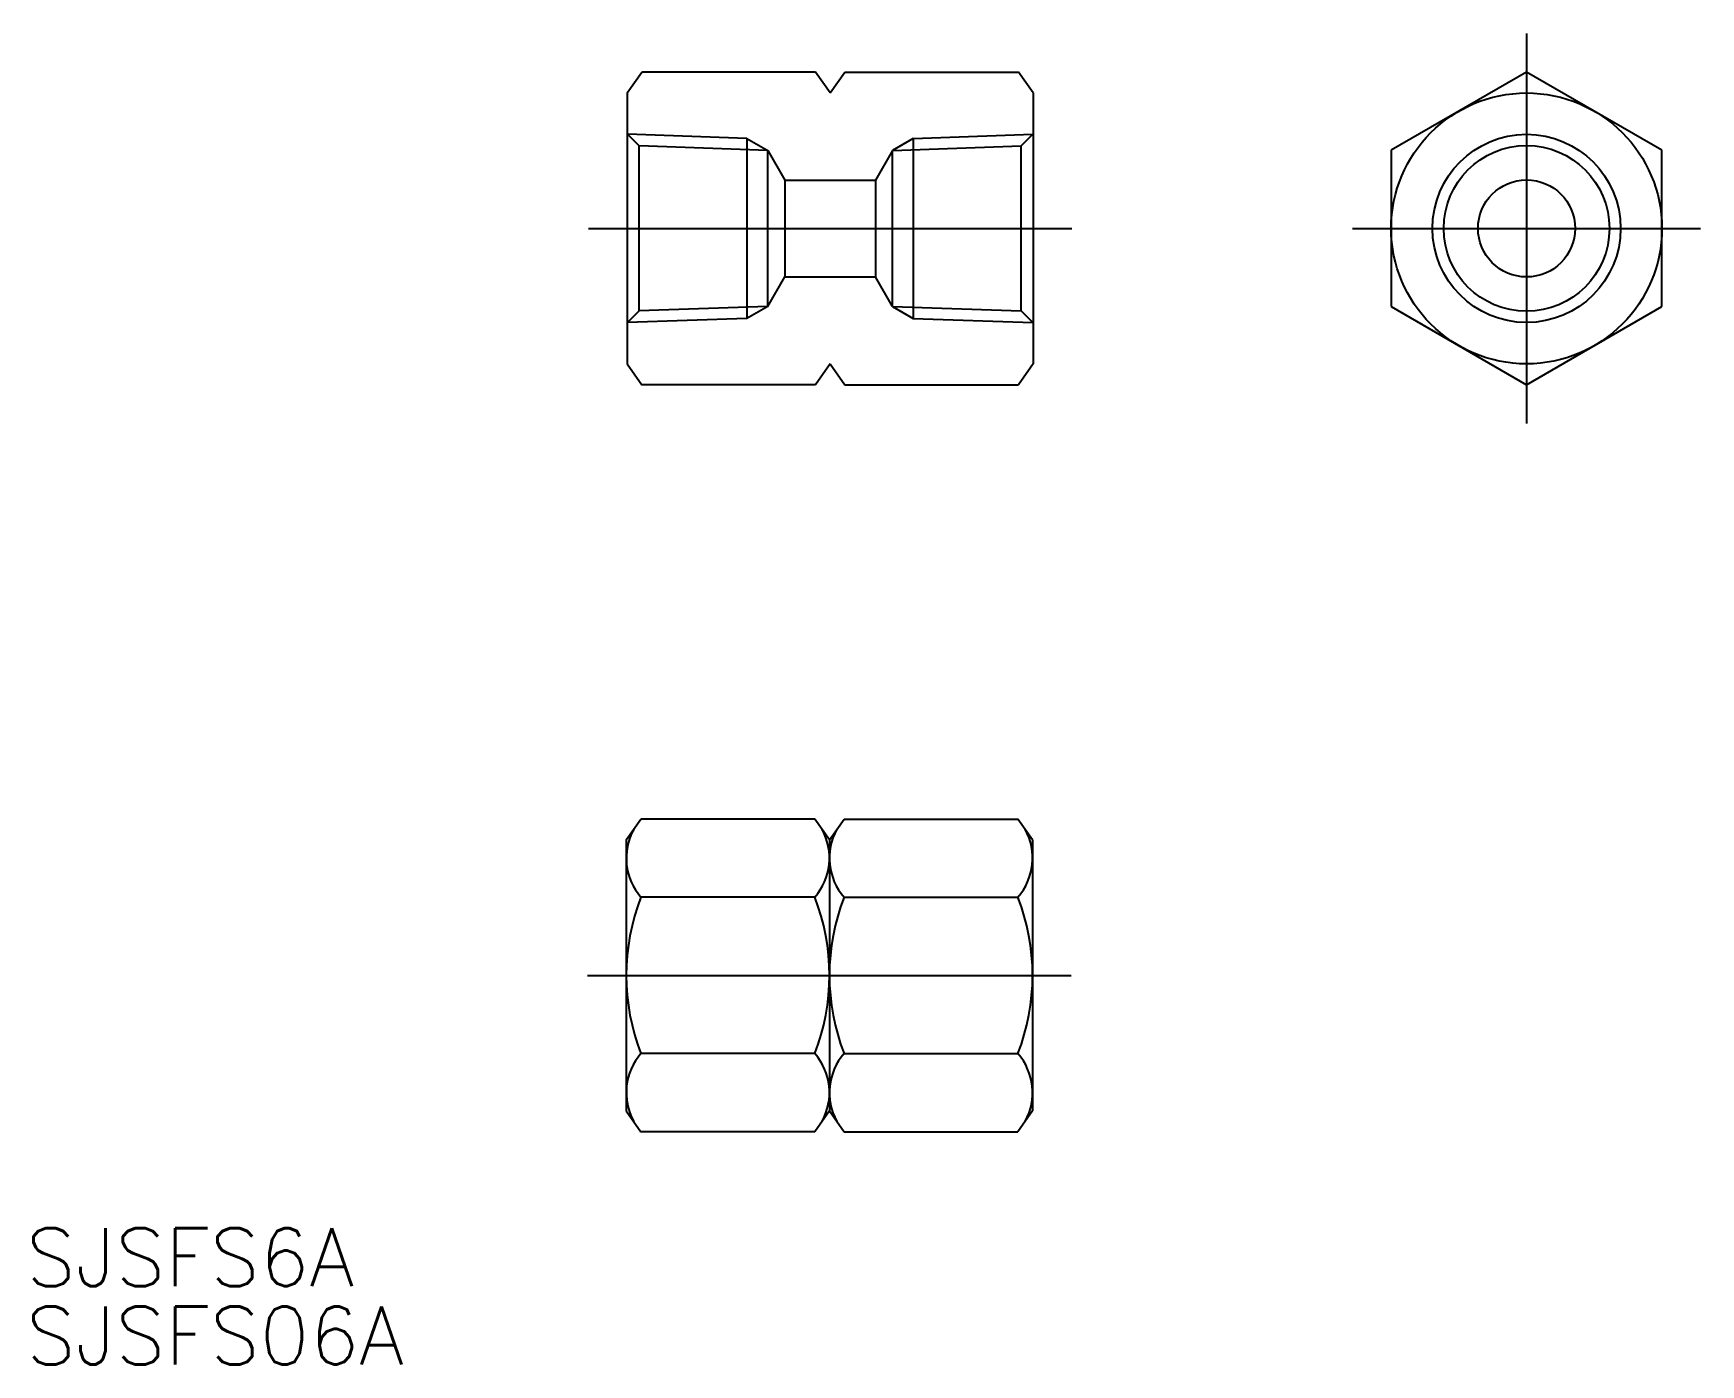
# Model space of a CAD drawing. Extents: x -77.2 to 9, y -58.7 to 10.1.
import ezdxf

# ---------------------------------------------------------------- set-up
doc = ezdxf.new("R2010")
doc.units = 0
doc.linetypes.add('CENTER', pattern=[50.8, 31.75, -6.35, 6.35, -6.35])
doc.layers.get('0').update_dxf_attribs({"linetype": 'CONTINUOUS'})
doc.layers.add('CENTER', color=1, linetype='CENTER')
doc.styles.get("Standard").update_dxf_attribs({"font": 'txt.shx', "height": 3, "bigfont": 'bigfont.shx'})

msp = doc.modelspace()

# ---------------------------------------------------------------- linework, layer by layer
at = {"color": 7, "linetype": 'CONTINUOUS'}
for p, q in [((-46.5, 7), (-45.742, 8.083)), ((-36.758, 8.083), (-45.742, 8.083)), ((-36, 7), (-36.758, 8.083)), ((-36, 7), (-35.242, 8.083)), ((-35.242, 8.083), (-26.258, 8.083)), ((-25.5, 7), (-26.258, 8.083)), ((0, 8.083), (-7, 4.041)), ((7, 4.041), (0, 8.083)), ((-46.5, 7), (-46.5, -7)), ((-25.5, 7), (-25.5, -7)), ((-46.483, 4.864), (-45.881, 4.262)), ((-40.3, 4.648), (-40.3, -4.648)), ((-31.7, 4.648), (-31.7, -4.648)), ((-25.517, 4.864), (-26.119, 4.262)), ((-39.229, 4.03), (-45.881, 4.262)), ((-45.881, -4.262), (-45.881, 4.262)), ((-39.229, -4.03), (-39.229, 4.03)), ((-39.229, 4.03), (-38.346, 2.5)), ((-32.771, 4.03), (-33.654, 2.5)), ((-32.771, 4.03), (-26.119, 4.262)), ((-32.771, -4.03), (-32.771, 4.03)), ((-26.119, -4.262), (-26.119, 4.262)), ((-7, 4.041), (-7, -4.041)), ((7, -4.041), (7, 4.041)), ((-38.346, 2.5), (-38.346, -2.5)), ((-38.346, 2.5), (-33.654, 2.5)), ((-38.346, 2.5), (-38.346, -2.5)), ((-33.654, 2.5), (-33.654, -2.5)), ((-33.654, 2.5), (-33.654, -2.5)), ((-39.229, -4.03), (-38.346, -2.5)), ((-38.346, -2.5), (-33.654, -2.5)), ((-32.771, -4.03), (-33.654, -2.5)), ((-46.483, -4.864), (-45.881, -4.262)), ((-39.229, -4.03), (-45.881, -4.262)), ((-32.771, -4.03), (-26.119, -4.262)), ((-25.517, -4.864), (-26.119, -4.262)), ((-7, -4.041), (0, -8.083)), ((0, -8.083), (7, -4.041)), ((-46.5, -7), (-45.742, -8.083)), ((-36, -7), (-36.758, -8.083)), ((-36, -7), (-35.242, -8.083)), ((-25.5, -7), (-26.258, -8.083)), ((-36.758, -8.083), (-45.742, -8.083)), ((-35.242, -8.083), (-26.258, -8.083)), ((-46.537, -31.61), (-45.779, -30.527)), ((-36.795, -30.527), (-45.779, -30.527)), ((-36.037, -31.61), (-36.795, -30.527)), ((-36.037, -31.61), (-35.279, -30.527)), ((-35.279, -30.527), (-26.295, -30.527)), ((-25.537, -31.61), (-26.295, -30.527)), ((-46.537, -31.61), (-46.537, -45.61)), ((-36.037, -31.61), (-36.037, -45.61)), ((-25.537, -31.61), (-25.537, -45.61)), ((-36.795, -34.568), (-45.779, -34.568)), ((-35.279, -34.568), (-26.295, -34.568)), ((-36.795, -42.651), (-45.779, -42.651)), ((-35.279, -42.651), (-26.295, -42.651)), ((-46.537, -45.61), (-45.779, -46.692)), ((-36.037, -45.61), (-36.795, -46.692)), ((-36.037, -45.61), (-35.279, -46.692)), ((-25.537, -45.61), (-26.295, -46.692)), ((-36.795, -46.692), (-45.779, -46.692)), ((-35.279, -46.692), (-26.295, -46.692))]:
    msp.add_line(p, q, dxfattribs=at)
at = {"color": 3, "linetype": 'CONTINUOUS'}
for p, q in [((-40.3, 4.648), (-46.483, 4.864)), ((-40.3, 4.648), (-39.229, 4.03)), ((-31.7, 4.648), (-32.771, 4.03)), ((-31.7, 4.648), (-25.517, 4.864)), ((-39.229, -4.03), (-40.3, -4.648)), ((-32.771, -4.03), (-31.7, -4.648)), ((-40.3, -4.648), (-46.483, -4.864)), ((-31.7, -4.648), (-25.517, -4.864))]:
    msp.add_line(p, q, dxfattribs=at)
at = {"color": 7, "linetype": 'CONTINUOUS'}
for radius in [7, 4.283, 2.509]:
    msp.add_circle((0, 0), radius, dxfattribs=at)
at = {"color": 3, "linetype": 'CONTINUOUS'}
msp.add_circle((0, 0), 4.864, dxfattribs=at)
at = {"color": 7, "linetype": 'CONTINUOUS'}
for centre, radius, start, end in [((-43.465, -32.547), 3.072, 151.13621, 221.13621), ((-39.108, -32.547), 3.072, 318.86379, 28.86379), ((-32.965, -32.547), 3.072, 151.13621, 221.13621), ((-28.608, -32.547), 3.072, 318.86379, 28.86379), ((-35.388, -38.61), 11.149, 158.74582, 201.25418), ((-47.185, -38.61), 11.149, 338.74582, 21.25418), ((-24.888, -38.61), 11.149, 158.74582, 201.25418), ((-36.685, -38.61), 11.149, 338.74582, 21.25418), ((-43.465, -44.672), 3.072, 138.86379, 208.86379), ((-39.108, -44.672), 3.072, 331.13621, 41.13621), ((-32.965, -44.672), 3.072, 138.86379, 208.86379), ((-28.608, -44.672), 3.072, 331.13621, 41.13621)]:
    msp.add_arc(centre, radius, start, end, dxfattribs=at)
at = {"layer": 'CENTER', "color": 1, "linetype": 'CENTER'}
for p, q in [((0, 10.083), (0, -10.083)), ((-48.5, 0), (-23.5, 0)), ((-9, 0), (9, 0)), ((-48.537, -38.61), (-23.537, -38.61))]:
    msp.add_line(p, q, dxfattribs=at)

# ---------------------------------------------------------------- texts
at = {"color": 7, "linetype": 'CONTINUOUS'}
for s, p in [('SJSFS6A', (-77.575, -54.682)), ('SJSFS06A', (-77.575, -58.73))]:
    msp.add_text(s, height=3, dxfattribs=at).set_placement(p)

doc.saveas('drawing.dxf')
